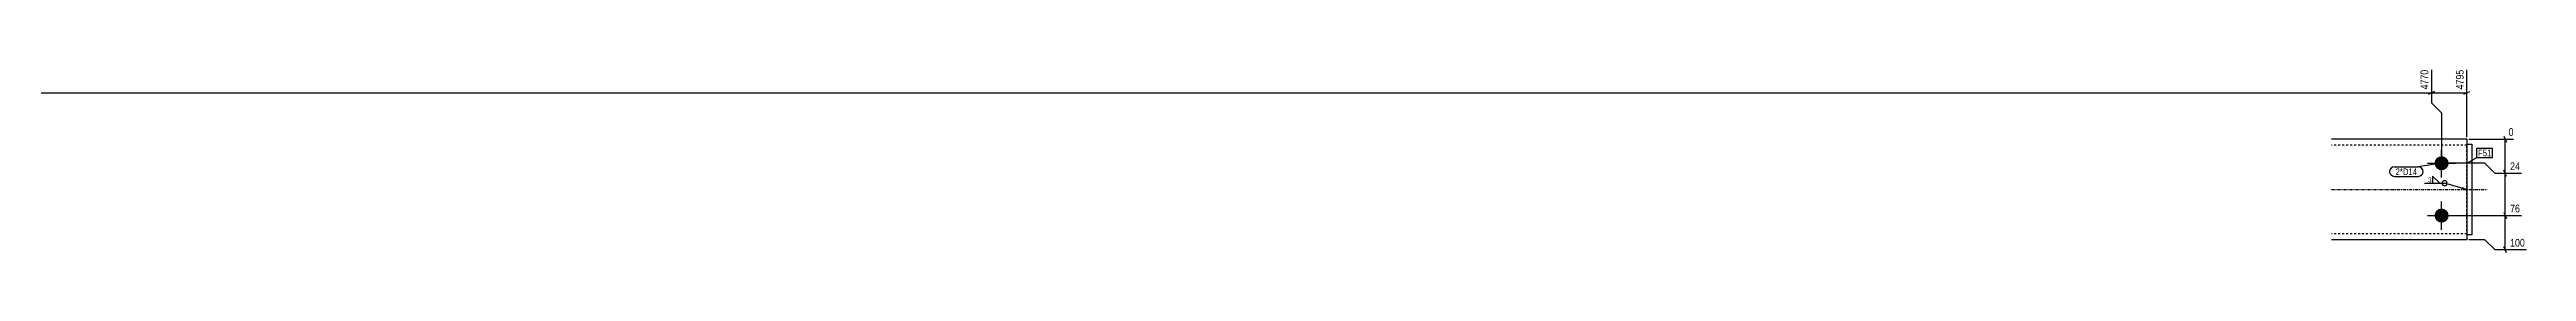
# Model space of a CAD drawing. Header units: millimetres. Extents: x 5 to 25508, y 5 to 1547.
# Drawn here: x 2458 to 4911, y 5 to 188 of the extents above; entities that cross this region are included whole.
import ezdxf

# ---------------------------------------------------------------- set-up
doc = ezdxf.new("R2010")
doc.units = ezdxf.units.MM
doc.linetypes.add('DXK_LINE_DOT2', pattern=[3.9198, 1.9599, -1.9599])
doc.linetypes.add('DXK_LINE_DOT3', pattern=[5.9187, 2.979, -0.9799, 0.9799, -0.9799])
for name, color, linetype in [('MÅLSÆTNING', 7, 'Continuous'), ('STÅL', 7, 'Continuous'), ('TEKST', 7, 'Continuous')]:
    doc.layers.add(name, color=color, linetype=linetype)
doc.styles.add('Arial Narrow', font='ARIALN.TTF', dxfattribs={"height": 0.2})

msp = doc.modelspace()

# ---------------------------------------------------------------- hatches: boundary and pattern name
at = {"layer": 'STÅL', "linetype": 'Continuous'}
for points in [[(4826.8, 100.8, -1), (4826.8, 86.8, -1)], [(4826.8, 48.8, -1), (4826.8, 34.8, -1)]]:
    msp.add_hatch(color=96, dxfattribs=at).paths.add_polyline_path(points)
at = {"layer": 'TEKST', "linetype": 'Continuous'}
msp.add_hatch(color=3, dxfattribs=at).paths.add_polyline_path([(4847.3, 70.3), (4851.8, 67.8), (4846.6, 67.9)])

# ---------------------------------------------------------------- linework, layer by layer
at = {"layer": 'MÅLSÆTNING', "color": 7, "linetype": 'Continuous'}
for p, q in [((4816.8, 186.7), (4816.8, 153.8)), ((4851.8, 119.8), (4851.8, 186.7)), ((2126.8, 163.8), (4816.8, 163.8)), ((4813.8, 162.6), (4819.8, 165)), ((4816.8, 153.8), (4826.8, 143.8)), ((4848.8, 162.6), (4854.8, 165)), ((4826.8, 143.8), (4826.8, 95.8)), ((4826.8, 143.8), (4826.8, 95.8)), ((4853.8, 117.8), (4898, 117.8)), ((4888.5, 120.8), (4890.9, 114.8)), ((4889.7, 83.8), (4889.7, 117.8)), ((4869.7, 93.8), (4828.8, 93.8)), ((4869.7, 93.8), (4828.8, 93.8)), ((4879.7, 83.8), (4869.7, 93.8)), ((4879.7, 83.8), (4869.7, 93.8)), ((4905.8, 83.8), (4879.7, 83.8)), ((4905.8, 83.8), (4879.7, 83.8)), ((4890.9, 80.8), (4888.5, 86.8)), ((4890.9, 80.8), (4888.5, 86.8)), ((4889.7, 41.8), (4889.7, 83.8)), ((4828.8, 41.8), (4905.8, 41.8)), ((4828.8, 41.8), (4905.8, 41.8)), ((4888.5, 44.8), (4890.9, 38.8)), ((4888.5, 44.8), (4890.9, 38.8)), ((4889.7, 7.8), (4889.7, 41.8)), ((4869.7, 17.8), (4853.8, 17.8)), ((4879.7, 7.8), (4869.7, 17.8)), ((4910.7, 7.8), (4879.7, 7.8)), ((4890.9, 4.8), (4888.5, 10.8))]:
    msp.add_line(p, q, dxfattribs=at)
at = {"layer": 'STÅL', "color": 2, "linetype": 'Continuous'}
for p, q in [((4851.8, 117.8), (4717.8, 117.8)), ((4851.8, 117.8), (4851.8, 116.9)), ((4851.8, 116.9), (4851.8, 114.3)), ((4851.8, 114.3), (4851.8, 17.8)), ((4851.8, 112.8), (4856.8, 112.8)), ((4856.8, 112.8), (4856.8, 22.8)), ((4851.8, 17.8), (4717.8, 17.8)), ((4856.8, 22.8), (4851.8, 22.8))]:
    msp.add_line(p, q, dxfattribs=at)
at = {"layer": 'STÅL', "color": 7, "linetype": 'DXK_LINE_DOT2'}
for p, q in [((4851.8, 111.8), (4717.8, 111.8)), ((4851.8, 22.8), (4851.8, 112.8)), ((4851.8, 23.8), (4717.8, 23.8))]:
    msp.add_line(p, q, dxfattribs=at)
at = {"layer": 'STÅL', "color": 96, "linetype": 'Continuous'}
for p, q in [((4826.8, 79.8), (4826.8, 107.8)), ((4812.8, 93.8), (4840.8, 93.8)), ((4826.8, 27.8), (4826.8, 55.8)), ((4812.8, 41.8), (4840.8, 41.8))]:
    msp.add_line(p, q, dxfattribs=at)
at = {"layer": 'STÅL', "color": 7, "linetype": 'DXK_LINE_DOT3'}
msp.add_line((4717.8, 67.8), (4871.8, 67.8), dxfattribs=at)
at = {"layer": 'TEKST', "color": 3, "linetype": 'Continuous'}
msp.add_line((4851.8, 67.8), (4829.8, 73.9), dxfattribs=at)
msp.add_arc((4829.8, 73.9), 2.5, 270, 90, dxfattribs=at)

# ---------------------------------------------------------------- next in the draw order: wipeouts: each hides what was drawn before it
at = {"color": 0, "linetype": 'Continuous'}
for points in [[(4815.2, 188.3), (4804, 188.3), (4804, 165.6), (4815.2, 165.6)], [(4899.6, 119.4), (4899.6, 130.6), (4891.5, 130.6), (4891.5, 119.4)], [(4905.9, 85.4), (4905.9, 96.6), (4893, 96.6), (4893, 85.4)], [(4905.9, 43.4), (4905.9, 54.6), (4893, 54.6), (4893, 43.4)], [(4910.8, 9.4), (4910.8, 20.6), (4893, 20.6), (4893, 9.4)]]:
    msp.add_wipeout(points, dxfattribs=at).dxf.layer = 'MÅLSÆTNING'
at = {"color": 0}
for points in [[(4876.1, 100.7), (4876.1, 107.7), (4862.9, 107.7), (4862.9, 100.7)], [(4802.5, 82), (4802.5, 89), (4781.2, 89), (4781.2, 82)]]:
    msp.add_wipeout(points, dxfattribs=at).dxf.layer = 'TEKST'

# ---------------------------------------------------------------- next in the draw order: linework, layer by layer
at = {"layer": 'MÅLSÆTNING', "color": 7, "linetype": 'Continuous'}
for p, q in [((4816.8, 186.7), (4816.8, 153.8)), ((4819.8, 165), (4813.8, 162.6)), ((4816.8, 163.8), (4851.8, 163.8)), ((4816.8, 153.8), (4826.8, 143.8))]:
    msp.add_line(p, q, dxfattribs=at)

# ---------------------------------------------------------------- next in the draw order: texts
at = {"layer": 'MÅLSÆTNING', "color": 3, "linetype": 'Continuous', "style": 'Arial Narrow'}
msp.add_text('4770', height=7.64, rotation=90.0002, dxfattribs=at).set_placement((4813.6, 167.2))
for s, p in [('0', (4893.1, 121)), ('24', (4894.6, 87)), ('76', (4894.6, 45)), ('100', (4894.6, 11))]:
    msp.add_text(s, height=7.64, dxfattribs=at).set_placement(p)

# ---------------------------------------------------------------- next in the draw order: wipeouts: each hides what was drawn before it
at = {"color": 0}
for points in [[(4876.1, 100.7), (4876.1, 107.7), (4862.9, 107.7), (4862.9, 100.7)], [(4802.5, 82), (4802.5, 89), (4781.2, 89), (4781.2, 82)]]:
    msp.add_wipeout(points, dxfattribs=at).dxf.layer = 'TEKST'

# ---------------------------------------------------------------- next in the draw order: linework, layer by layer
at = {"layer": 'TEKST', "color": 7, "linetype": 'Continuous'}
for p, q in [((4853.1, 94.5), (4861.7, 99.5)), ((4861.7, 108.9), (4877.3, 108.9)), ((4861.7, 99.5), (4861.7, 108.9)), ((4861.7, 99.5), (4877.3, 99.5)), ((4877.3, 99.5), (4877.3, 108.9)), ((4780, 90.2), (4803.7, 90.2)), ((4780, 80.8), (4803.7, 80.8)), ((4826.8, 93.8), (4803.7, 90.2))]:
    msp.add_line(p, q, dxfattribs=at)
for centre, start, end in [((4780, 85.5), 90, 270), ((4803.7, 85.5), 270, 90)]:
    msp.add_arc(centre, 4.7, start, end, dxfattribs=at)

# ---------------------------------------------------------------- next in the draw order: texts
at = {"layer": 'TEKST', "color": 3, "style": 'Arial Narrow'}
for s, p in [('F51', (4862.9, 100.7)), ('2*D14', (4781.2, 82))]:
    msp.add_text(s, height=6.68, dxfattribs=at).set_placement(p)

# ---------------------------------------------------------------- next in the draw order: wipeouts: each hides what was drawn before it
at = {"color": 0, "linetype": 'Continuous'}
msp.add_wipeout([(4850.2, 188.3), (4839, 188.3), (4839, 165.6), (4850.2, 165.6)], dxfattribs=at).dxf.layer = 'MÅLSÆTNING'

# ---------------------------------------------------------------- next in the draw order: texts
at = {"layer": 'MÅLSÆTNING', "color": 3, "linetype": 'Continuous', "style": 'Arial Narrow'}
msp.add_text('4795', height=7.64, rotation=90.0002, dxfattribs=at).set_placement((4848.6, 167.2))

# ---------------------------------------------------------------- next in the draw order: wipeouts: each hides what was drawn before it
at = {"color": 0}
msp.add_wipeout([(4816.7, 74.5), (4816.7, 80.3), (4812.9, 80.3), (4812.9, 74.5)], dxfattribs=at).dxf.layer = 'TEKST'

# ---------------------------------------------------------------- next in the draw order: linework, layer by layer
at = {"layer": 'TEKST', "color": 3, "linetype": 'Continuous'}
for p, q in [((4809.8, 73.9), (4829.8, 73.9)), ((4824.9, 73.9), (4817.7, 81)), ((4817.7, 81), (4817.7, 73.9)), ((4817.7, 73.9), (4824.9, 73.9))]:
    msp.add_line(p, q, dxfattribs=at)
msp.add_arc((4829.8, 73.9), 2.5, 90, 270, dxfattribs=at)

# ---------------------------------------------------------------- next in the draw order: texts
at = {"layer": 'TEKST', "color": 3, "style": 'Arial Narrow'}
msp.add_text('3', height=4.77, dxfattribs=at).set_placement((4813.3, 74.9))

doc.saveas('drawing.dxf')
